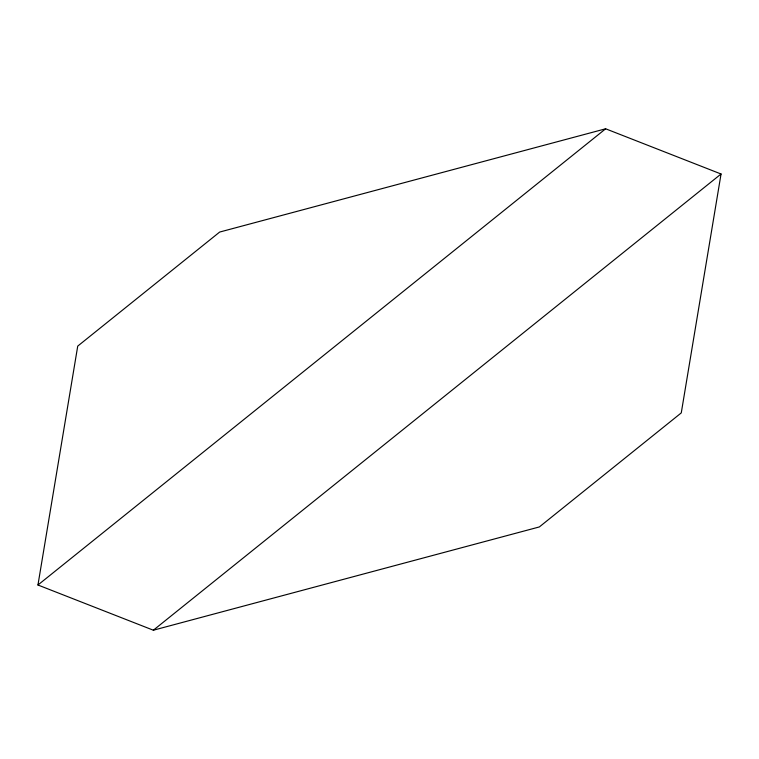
<?xml version="1.0" encoding="UTF-8"?>
<svg xmlns="http://www.w3.org/2000/svg" width="759" height="759" viewBox="0 0 759 759"><rect width="100%" height="100%" fill="white"/><g stroke="black" fill="none" stroke-linecap="round" stroke-linejoin="round"><path stroke-width="1.14" d="M37.95 584.999L77.731 346.104L219.664 232.055L605.644 128.793L721.05 174.001L681.269 412.896L539.336 526.945L153.356 630.207L37.95 584.999L605.644 128.793M153.356 630.207L721.05 174.001"/></g></svg>
